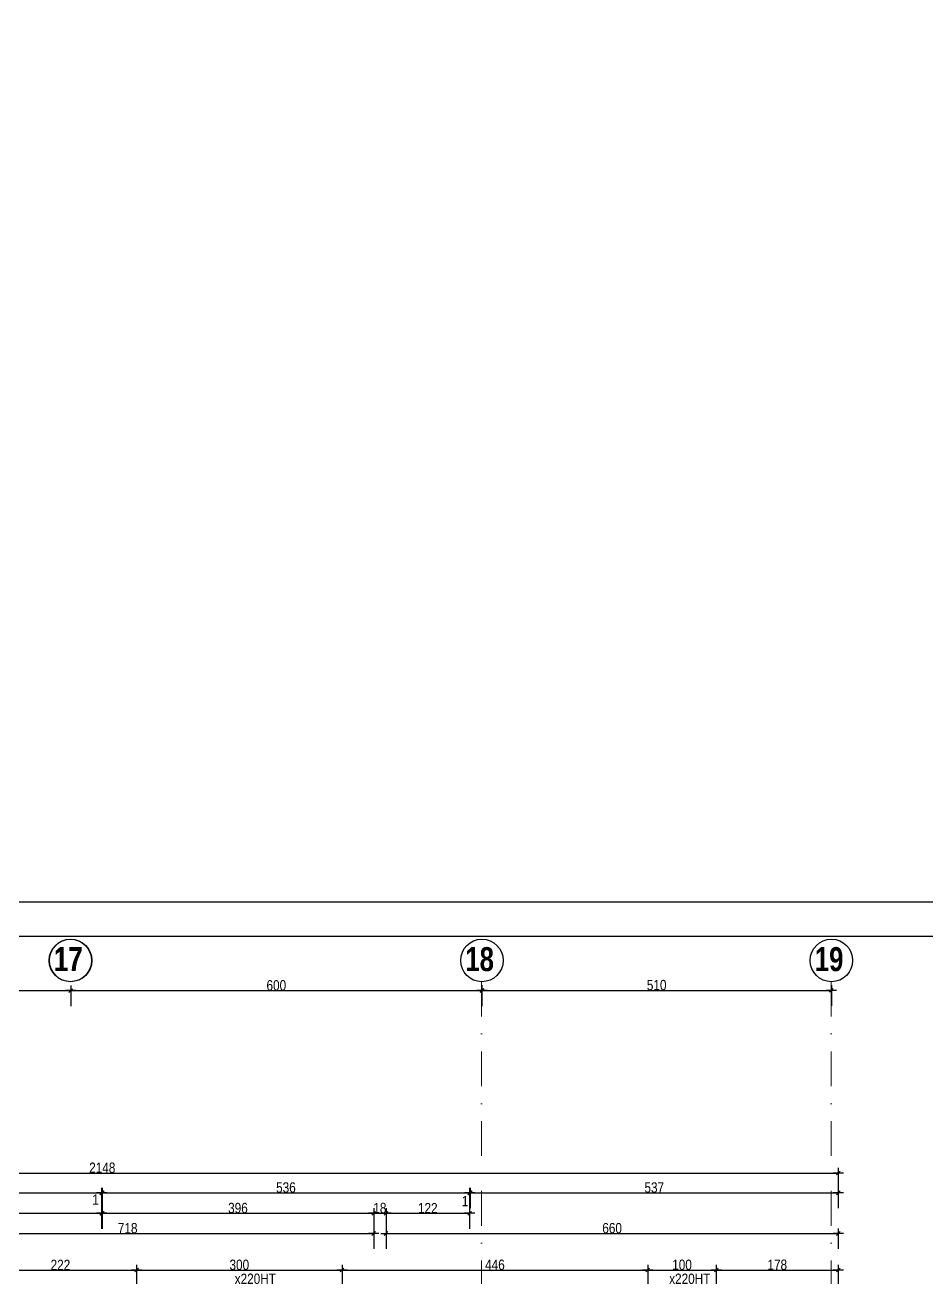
# Model space of a CAD drawing. Header units: millimetres. Extents: x 0 to 26991, y -21919 to -4.
# Drawn here: x 22271 to 23587, y -18267 to -16440 of the extents above; entities that cross this region are included whole.
import ezdxf
from ezdxf.enums import TextEntityAlignment as Align

# ---------------------------------------------------------------- set-up
doc = ezdxf.new("R2010")
doc.units = ezdxf.units.MM
doc.linetypes.add('TIRETPTX2', pattern=[50.8, 25.4, -12.7, 0, -12.7])
for name, color, linetype in [('01_cote_gen', 4, 'Continuous'), ('01_texte', 230, 'Continuous'), ('AA_COTES', 2, 'Continuous')]:
    doc.layers.add(name, color=color, linetype=linetype)
doc.layers.add('01_tram_axes', color=2, linetype='TIRETPTX2', lineweight=9)
doc.styles.add('ARIAL NA', font='ARIALN.TTF')
doc.styles.add('impact', font='impact.ttf')
doc.styles.add('STYLE2', font='ARIALN.TTF')
doc.dimstyles.new('JB50', dxfattribs={"dimscale": 0.1, "dimtxt": 150, "dimasz": 15, "dimexe": 0.1, "dimexo": 0.1, "dimgap": 0.09, "dimtad": 1, "dimdec": 1, "dimdsep": 46, "dimtxsty": 'STYLE2', "dimblk1": 'BOND_G', "dimblk2": 'BOND_D', "dimsah": 1, "dimcen": 1.5, "dimdle": 0.01, "dimse1": 1, "dimse2": 1, "dimclrd": 4, "dimclre": 2, "dimclrt": 6, "dimazin": 2, "dimtfac": 2.333333, "dimtdec": 1, "dimtix": 1, "dimtmove": 2, "dimatfit": 3, "dimldrblk": 'BOND_G', "dimfxl": 1, "dimtolj": 1, "dimtzin": 0, "dimarcsym": 0})
doc.dimstyles.new('JB50res', dxfattribs={"dimscale": 0.1, "dimtxt": 120, "dimasz": 12, "dimexe": 0.1, "dimexo": 0.1, "dimgap": 0.09, "dimtad": 1, "dimdec": 1, "dimdsep": 46, "dimtxsty": 'STYLE2', "dimblk1": 'BOND_G', "dimblk2": 'BOND_D', "dimsah": 1, "dimcen": 1.5, "dimdle": 0.01, "dimse1": 1, "dimse2": 1, "dimclrd": 4, "dimclre": 2, "dimclrt": 6, "dimazin": 2, "dimtfac": 2.333333, "dimtdec": 1, "dimtix": 1, "dimtmove": 2, "dimatfit": 3, "dimldrblk": 'BOND_G', "dimfxl": 1, "dimtolj": 1, "dimtzin": 0, "dimarcsym": 0})

# ---------------------------------------------------------------- blocks, each defined once
blk = doc.blocks.new('BOND_G')
at = {"layer": 'AA_COTES', "color": 0}
for p, q in [((0, -5), (0, 15)), ((5, 0), (-5, 0)), ((1.8, 1.8), (-1.8, -1.8))]:
    blk.add_line(p, q, dxfattribs=at)
blk = doc.blocks.new('BOND_D')
at = {"layer": 'AA_COTES', "color": 0}
for p, q in [((5, 0), (-5, 0)), ((-1.8, -1.8), (1.8, 1.8)), ((0, 5), (0, -15))]:
    blk.add_line(p, q, dxfattribs=at)
blk = doc.blocks.new('*D3197')
at = {"layer": '01_cote_gen', "color": 4, "lineweight": -2, "ltscale": 2, "transparency": 16777216}
blk.add_line((21848.2, -18143.3), (22381.2, -18143.3), dxfattribs=at)
at = {"layer": 'Defpoints', "color": 0, "ltscale": 2, "transparency": 16777216}
for p in [(22382.7, -18143.3), (21846.7, -18161.3), (22382.7, -18255)]:
    blk.add_point(p, dxfattribs=at)
at = {"layer": '01_cote_gen', "color": 4, "lineweight": -2, "ltscale": 2, "transparency": 16777216, "xscale": 1.5, "yscale": 1.5, "zscale": 1.5, "rotation": 180}
blk.add_blockref('BOND_G', (21846.7, -18143.3), dxfattribs=at)
at = {"layer": '01_cote_gen', "color": 4, "lineweight": -2, "ltscale": 2, "transparency": 16777216, "xscale": 1.5, "yscale": 1.5, "zscale": 1.5}
blk.add_blockref('BOND_D', (22382.7, -18143.3), dxfattribs=at)
at = {"layer": '01_cote_gen', "color": 6, "lineweight": 0, "ltscale": 2, "transparency": 16777216, "insert": (22114.7, -18135.6), "char_height": 15, "attachment_point": 5, "style": 'STYLE2'}
blk.add_mtext('\\A1;536', dxfattribs=at)
blk = doc.blocks.new('*D3198')
at = {"layer": '01_cote_gen', "color": 4, "lineweight": -2, "ltscale": 2, "transparency": 16777216}
for p, q in [((22381.2, -18143.3), (22379.7, -18143.3)), ((22383.7, -18143.3), (22382.7, -18143.3)), ((22385.2, -18143.3), (22386.7, -18143.3))]:
    blk.add_line(p, q, dxfattribs=at)
at = {"layer": 'Defpoints', "color": 0, "ltscale": 2, "transparency": 16777216}
for p in [(22382.7, -18143.3), (22382.7, -18161.7), (22383.7, -18161.7)]:
    blk.add_point(p, dxfattribs=at)
at = {"layer": '01_cote_gen', "color": 4, "lineweight": -2, "ltscale": 2, "transparency": 16777216, "xscale": 1.5, "yscale": 1.5, "zscale": 1.5}
blk.add_blockref('BOND_D', (22382.7, -18143.3), dxfattribs=at)
at = {"layer": '01_cote_gen', "color": 4, "lineweight": -2, "ltscale": 2, "transparency": 16777216, "xscale": 1.5, "yscale": 1.5, "zscale": 1.5, "rotation": 180}
blk.add_blockref('BOND_G', (22383.7, -18143.3), dxfattribs=at)
at = {"layer": '01_cote_gen', "color": 6, "lineweight": 0, "ltscale": 2, "transparency": 16777216, "insert": (22373.9, -18153.2), "char_height": 15, "attachment_point": 5, "style": 'STYLE2'}
blk.add_mtext('\\A1;1', dxfattribs=at)
blk = doc.blocks.new('*D3199')
at = {"layer": '01_cote_gen', "color": 4, "lineweight": -2, "ltscale": 2, "transparency": 16777216}
blk.add_line((22385.2, -18143.3), (22918.2, -18143.3), dxfattribs=at)
at = {"layer": 'Defpoints', "color": 0, "ltscale": 2, "transparency": 16777216}
for p in [(22919.7, -18143.3), (22383.7, -18255), (22919.7, -18255)]:
    blk.add_point(p, dxfattribs=at)
at = {"layer": '01_cote_gen', "color": 4, "lineweight": -2, "ltscale": 2, "transparency": 16777216, "xscale": 1.5, "yscale": 1.5, "zscale": 1.5, "rotation": 180}
blk.add_blockref('BOND_G', (22383.7, -18143.3), dxfattribs=at)
at = {"layer": '01_cote_gen', "color": 4, "lineweight": -2, "ltscale": 2, "transparency": 16777216, "xscale": 1.5, "yscale": 1.5, "zscale": 1.5}
blk.add_blockref('BOND_D', (22919.7, -18143.3), dxfattribs=at)
at = {"layer": '01_cote_gen', "color": 6, "lineweight": 0, "ltscale": 2, "transparency": 16777216, "insert": (22651.7, -18135.6), "char_height": 15, "attachment_point": 5, "style": 'STYLE2'}
blk.add_mtext('\\A1;536', dxfattribs=at)
blk = doc.blocks.new('*D3200')
at = {"layer": '01_cote_gen', "color": 4, "lineweight": -2, "ltscale": 2, "transparency": 16777216}
for p, q in [((22918.2, -18143.3), (22916.7, -18143.3)), ((22920.7, -18143.3), (22919.7, -18143.3)), ((22922.2, -18143.3), (22923.7, -18143.3))]:
    blk.add_line(p, q, dxfattribs=at)
at = {"layer": 'Defpoints', "color": 0, "ltscale": 2, "transparency": 16777216}
for p in [(22919.7, -18143.3), (22919.7, -18255), (22920.7, -18255)]:
    blk.add_point(p, dxfattribs=at)
at = {"layer": '01_cote_gen', "color": 4, "lineweight": -2, "ltscale": 2, "transparency": 16777216, "xscale": 1.5, "yscale": 1.5, "zscale": 1.5}
blk.add_blockref('BOND_D', (22919.7, -18143.3), dxfattribs=at)
at = {"layer": '01_cote_gen', "color": 4, "lineweight": -2, "ltscale": 2, "transparency": 16777216, "xscale": 1.5, "yscale": 1.5, "zscale": 1.5, "rotation": 180}
blk.add_blockref('BOND_G', (22920.7, -18143.3), dxfattribs=at)
at = {"layer": '01_cote_gen', "color": 6, "lineweight": 0, "ltscale": 2, "transparency": 16777216, "insert": (22913.2, -18155.3), "char_height": 15, "attachment_point": 5, "style": 'STYLE2'}
blk.add_mtext('\\A1;1', dxfattribs=at)
blk = doc.blocks.new('*D3208')
at = {"layer": '01_cote_gen', "color": 4, "lineweight": -2, "ltscale": 2, "transparency": 16777216}
blk.add_line((22063.3, -18173.1), (22381.2, -18173.1), dxfattribs=at)
at = {"layer": 'Defpoints', "color": 0, "ltscale": 2, "transparency": 16777216}
for p in [(22382.7, -18173.1), (22061.8, -18195.6), (22382.7, -18258)]:
    blk.add_point(p, dxfattribs=at)
at = {"layer": '01_cote_gen', "color": 4, "lineweight": -2, "ltscale": 2, "transparency": 16777216, "xscale": 1.5, "yscale": 1.5, "zscale": 1.5, "rotation": 180}
blk.add_blockref('BOND_G', (22061.8, -18173.1), dxfattribs=at)
at = {"layer": '01_cote_gen', "color": 4, "lineweight": -2, "ltscale": 2, "transparency": 16777216, "xscale": 1.5, "yscale": 1.5, "zscale": 1.5}
blk.add_blockref('BOND_D', (22382.7, -18173.1), dxfattribs=at)
at = {"layer": '01_cote_gen', "color": 6, "lineweight": 0, "ltscale": 2, "transparency": 16777216, "insert": (22222.2, -18165.5), "char_height": 15, "attachment_point": 5, "style": 'STYLE2'}
blk.add_mtext('\\A1;321', dxfattribs=at)
blk = doc.blocks.new('*D3201')
at = {"layer": '01_cote_gen', "color": 4, "lineweight": -2, "ltscale": 2, "transparency": 16777216}
blk.add_line((22385.2, -18173.1), (22778.3, -18173.1), dxfattribs=at)
at = {"layer": 'Defpoints', "color": 0, "ltscale": 2, "transparency": 16777216}
for p in [(22383.7, -18165.8), (22779.8, -18173.1), (22779.8, -18258)]:
    blk.add_point(p, dxfattribs=at)
at = {"layer": '01_cote_gen', "color": 4, "lineweight": -2, "ltscale": 2, "transparency": 16777216, "xscale": 1.5, "yscale": 1.5, "zscale": 1.5, "rotation": 180}
blk.add_blockref('BOND_G', (22383.7, -18173.1), dxfattribs=at)
at = {"layer": '01_cote_gen', "color": 4, "lineweight": -2, "ltscale": 2, "transparency": 16777216, "xscale": 1.5, "yscale": 1.5, "zscale": 1.5}
blk.add_blockref('BOND_D', (22779.8, -18173.1), dxfattribs=at)
at = {"layer": '01_cote_gen', "color": 6, "lineweight": 0, "ltscale": 2, "transparency": 16777216, "insert": (22581.7, -18165.5), "char_height": 15, "attachment_point": 5, "style": 'STYLE2'}
blk.add_mtext('\\A1;396', dxfattribs=at)
blk = doc.blocks.new('*D3202')
at = {"layer": '01_cote_gen', "color": 4, "lineweight": -2, "ltscale": 2, "transparency": 16777216}
blk.add_line((22781.3, -18173.1), (22796.3, -18173.1), dxfattribs=at)
at = {"layer": 'Defpoints', "color": 0, "ltscale": 2, "transparency": 16777216}
for p in [(22797.8, -18173.1), (22779.8, -18195.6), (22797.8, -18258)]:
    blk.add_point(p, dxfattribs=at)
at = {"layer": '01_cote_gen', "color": 4, "lineweight": -2, "ltscale": 2, "transparency": 16777216, "xscale": 1.5, "yscale": 1.5, "zscale": 1.5, "rotation": 180}
blk.add_blockref('BOND_G', (22779.8, -18173.1), dxfattribs=at)
at = {"layer": '01_cote_gen', "color": 4, "lineweight": -2, "ltscale": 2, "transparency": 16777216, "xscale": 1.5, "yscale": 1.5, "zscale": 1.5}
blk.add_blockref('BOND_D', (22797.8, -18173.1), dxfattribs=at)
at = {"layer": '01_cote_gen', "color": 6, "lineweight": 0, "ltscale": 2, "transparency": 16777216, "insert": (22788.8, -18165.5), "char_height": 15, "attachment_point": 5, "style": 'STYLE2'}
blk.add_mtext('\\A1;18', dxfattribs=at)
blk = doc.blocks.new('*D3195')
at = {"layer": '01_cote_gen', "color": 4, "lineweight": -2, "ltscale": 2, "transparency": 16777216}
blk.add_line((22799.3, -18173.1), (22918.2, -18173.1), dxfattribs=at)
at = {"layer": 'Defpoints', "color": 0, "ltscale": 2, "transparency": 16777216}
for p in [(22919.7, -18165.8), (22919.7, -18173.1), (22797.8, -18187.4)]:
    blk.add_point(p, dxfattribs=at)
at = {"layer": '01_cote_gen', "color": 4, "lineweight": -2, "ltscale": 2, "transparency": 16777216, "xscale": 1.5, "yscale": 1.5, "zscale": 1.5, "rotation": 180}
blk.add_blockref('BOND_G', (22797.8, -18173.1), dxfattribs=at)
at = {"layer": '01_cote_gen', "color": 4, "lineweight": -2, "ltscale": 2, "transparency": 16777216, "xscale": 1.5, "yscale": 1.5, "zscale": 1.5}
blk.add_blockref('BOND_D', (22919.7, -18173.1), dxfattribs=at)
at = {"layer": '01_cote_gen', "color": 6, "lineweight": 0, "ltscale": 2, "transparency": 16777216, "insert": (22858.7, -18165.6), "char_height": 15, "attachment_point": 5, "style": 'STYLE2'}
blk.add_mtext('\\A1;122', dxfattribs=at)
blk = doc.blocks.new('*D3226')
at = {"layer": '01_cote_gen', "color": 4, "lineweight": -2, "ltscale": 0.1, "transparency": 16777216}
blk.add_line((21311.2, -18114.4), (23456.2, -18114.4), dxfattribs=at)
at = {"layer": 'Defpoints', "color": 0, "ltscale": 0.1, "transparency": 16777216}
for p in [(23457.7, -18114.4), (21309.7, -18604.8), (23457.7, -18604.8)]:
    blk.add_point(p, dxfattribs=at)
at = {"layer": '01_cote_gen', "color": 4, "lineweight": -2, "ltscale": 0.1, "transparency": 16777216, "xscale": 1.5, "yscale": 1.5, "zscale": 1.5, "rotation": 180}
blk.add_blockref('BOND_G', (21309.7, -18114.4), dxfattribs=at)
at = {"layer": '01_cote_gen', "color": 4, "lineweight": -2, "ltscale": 0.1, "transparency": 16777216, "xscale": 1.5, "yscale": 1.5, "zscale": 1.5}
blk.add_blockref('BOND_D', (23457.7, -18114.4), dxfattribs=at)
at = {"layer": '01_cote_gen', "color": 6, "ltscale": 0.1, "transparency": 16777216, "insert": (22383.7, -18106.8), "char_height": 15, "attachment_point": 5, "style": 'STYLE2'}
blk.add_mtext('\\A1;2148', dxfattribs=at)
blk = doc.blocks.new('*D3228')
at = {"layer": '01_cote_gen', "color": 4, "lineweight": -2, "ltscale": 0.1, "transparency": 16777216}
blk.add_line((22063.3, -18202.6), (22778.3, -18202.6), dxfattribs=at)
at = {"layer": 'Defpoints', "color": 0, "ltscale": 0.1, "transparency": 16777216}
for p in [(22061.8, -18195.6), (22779.8, -18195.6), (22779.8, -18202.6)]:
    blk.add_point(p, dxfattribs=at)
at = {"layer": '01_cote_gen', "color": 4, "lineweight": -2, "ltscale": 0.1, "transparency": 16777216, "xscale": 1.5, "yscale": 1.5, "zscale": 1.5, "rotation": 180}
blk.add_blockref('BOND_G', (22061.8, -18202.6), dxfattribs=at)
at = {"layer": '01_cote_gen', "color": 4, "lineweight": -2, "ltscale": 0.1, "transparency": 16777216, "xscale": 1.5, "yscale": 1.5, "zscale": 1.5}
blk.add_blockref('BOND_D', (22779.8, -18202.6), dxfattribs=at)
at = {"layer": '01_cote_gen', "color": 6, "ltscale": 0.1, "transparency": 16777216, "insert": (22420.8, -18194.9), "char_height": 15, "attachment_point": 5, "style": 'STYLE2'}
blk.add_mtext('\\A1;718', dxfattribs=at)
blk = doc.blocks.new('*D3229')
at = {"layer": '01_cote_gen', "color": 4, "lineweight": -2, "ltscale": 0.1, "transparency": 16777216}
blk.add_line((22799.3, -18202.6), (23456.2, -18202.6), dxfattribs=at)
at = {"layer": 'Defpoints', "color": 0, "ltscale": 0.1, "transparency": 16777216}
for p in [(22797.8, -18195.6), (23457.7, -18202.6), (23457.7, -18600.5)]:
    blk.add_point(p, dxfattribs=at)
at = {"layer": '01_cote_gen', "color": 4, "lineweight": -2, "ltscale": 0.1, "transparency": 16777216, "xscale": 1.5, "yscale": 1.5, "zscale": 1.5, "rotation": 180}
blk.add_blockref('BOND_G', (22797.8, -18202.6), dxfattribs=at)
at = {"layer": '01_cote_gen', "color": 4, "lineweight": -2, "ltscale": 0.1, "transparency": 16777216, "xscale": 1.5, "yscale": 1.5, "zscale": 1.5}
blk.add_blockref('BOND_D', (23457.7, -18202.6), dxfattribs=at)
at = {"layer": '01_cote_gen', "color": 6, "ltscale": 0.1, "transparency": 16777216, "insert": (23127.7, -18194.9), "char_height": 15, "attachment_point": 5, "style": 'STYLE2'}
blk.add_mtext('\\A1;660', dxfattribs=at)
blk = doc.blocks.new('*D3236')
at = {"layer": '01_cote_gen', "color": 4, "lineweight": -2, "ltscale": 0.1, "transparency": 16777216}
blk.add_line((22922.2, -18143.3), (23456.2, -18143.3), dxfattribs=at)
at = {"layer": 'Defpoints', "color": 0, "ltscale": 0.1, "transparency": 16777216}
for p in [(23457.7, -18136.9), (23457.7, -18143.3), (22920.7, -18150.8)]:
    blk.add_point(p, dxfattribs=at)
at = {"layer": '01_cote_gen', "color": 4, "lineweight": -2, "ltscale": 0.1, "transparency": 16777216, "xscale": 1.5, "yscale": 1.5, "zscale": 1.5, "rotation": 180}
blk.add_blockref('BOND_G', (22920.7, -18143.3), dxfattribs=at)
at = {"layer": '01_cote_gen', "color": 4, "lineweight": -2, "ltscale": 0.1, "transparency": 16777216, "xscale": 1.5, "yscale": 1.5, "zscale": 1.5}
blk.add_blockref('BOND_D', (23457.7, -18143.3), dxfattribs=at)
at = {"layer": '01_cote_gen', "color": 6, "ltscale": 0.1, "transparency": 16777216, "insert": (23189.2, -18135.6), "char_height": 15, "attachment_point": 5, "style": 'STYLE2'}
blk.add_mtext('\\A1;537', dxfattribs=at)
blk = doc.blocks.new('*D3262')
at = {"layer": '01_cote_gen', "color": 4, "lineweight": -2, "ltscale": 0.1, "transparency": 16777216}
blk.add_line((22213.2, -18256), (22432.2, -18256), dxfattribs=at)
at = {"layer": 'Defpoints', "color": 0, "ltscale": 0.1, "transparency": 16777216}
for p in [(22433.7, -18256), (22211.7, -18278.5), (22433.7, -18525)]:
    blk.add_point(p, dxfattribs=at)
at = {"layer": '01_cote_gen', "color": 4, "lineweight": -2, "ltscale": 0.1, "transparency": 16777216, "xscale": 1.5, "yscale": 1.5, "zscale": 1.5, "rotation": 180}
blk.add_blockref('BOND_G', (22211.7, -18256), dxfattribs=at)
at = {"layer": '01_cote_gen', "color": 4, "lineweight": -2, "ltscale": 0.1, "transparency": 16777216, "xscale": 1.5, "yscale": 1.5, "zscale": 1.5}
blk.add_blockref('BOND_D', (22433.7, -18256), dxfattribs=at)
at = {"layer": '01_cote_gen', "color": 6, "ltscale": 0.1, "transparency": 16777216, "insert": (22322.7, -18248.4), "char_height": 15, "attachment_point": 5, "style": 'STYLE2'}
blk.add_mtext('\\A1;222', dxfattribs=at)
blk = doc.blocks.new('*D3263')
at = {"layer": '01_cote_gen', "color": 4, "lineweight": -2, "ltscale": 0.1, "transparency": 16777216}
blk.add_line((22435.2, -18256), (22732.2, -18256), dxfattribs=at)
at = {"layer": 'Defpoints', "color": 0, "ltscale": 0.1, "transparency": 16777216}
for p in [(22733.7, -18256), (22433.7, -18533), (22733.7, -18533)]:
    blk.add_point(p, dxfattribs=at)
at = {"layer": '01_cote_gen', "color": 4, "lineweight": -2, "ltscale": 0.1, "transparency": 16777216, "xscale": 1.5, "yscale": 1.5, "zscale": 1.5, "rotation": 180}
blk.add_blockref('BOND_G', (22433.7, -18256), dxfattribs=at)
at = {"layer": '01_cote_gen', "color": 4, "lineweight": -2, "ltscale": 0.1, "transparency": 16777216, "xscale": 1.5, "yscale": 1.5, "zscale": 1.5}
blk.add_blockref('BOND_D', (22733.7, -18256), dxfattribs=at)
at = {"layer": '01_cote_gen', "color": 6, "ltscale": 0.1, "transparency": 16777216, "insert": (22583.7, -18248.3), "char_height": 15, "attachment_point": 5, "style": 'STYLE2'}
blk.add_mtext('\\A1;300', dxfattribs=at)
blk = doc.blocks.new('*D3264')
at = {"layer": '01_cote_gen', "color": 4, "lineweight": -2, "ltscale": 0.1, "transparency": 16777216}
blk.add_line((22735.2, -18256), (23178.2, -18256), dxfattribs=at)
at = {"layer": 'Defpoints', "color": 0, "ltscale": 0.1, "transparency": 16777216}
for p in [(23179.7, -18256), (22733.7, -18533), (23179.7, -18533)]:
    blk.add_point(p, dxfattribs=at)
at = {"layer": '01_cote_gen', "color": 4, "lineweight": -2, "ltscale": 0.1, "transparency": 16777216, "xscale": 1.5, "yscale": 1.5, "zscale": 1.5, "rotation": 180}
blk.add_blockref('BOND_G', (22733.7, -18256), dxfattribs=at)
at = {"layer": '01_cote_gen', "color": 4, "lineweight": -2, "ltscale": 0.1, "transparency": 16777216, "xscale": 1.5, "yscale": 1.5, "zscale": 1.5}
blk.add_blockref('BOND_D', (23179.7, -18256), dxfattribs=at)
at = {"layer": '01_cote_gen', "color": 6, "ltscale": 0.1, "transparency": 16777216, "insert": (22956.7, -18248.3), "char_height": 15, "attachment_point": 5, "style": 'STYLE2'}
blk.add_mtext('\\A1;446', dxfattribs=at)
blk = doc.blocks.new('*D3265')
at = {"layer": '01_cote_gen', "color": 4, "lineweight": -2, "ltscale": 0.1, "transparency": 16777216}
blk.add_line((23181.2, -18256), (23278.2, -18256), dxfattribs=at)
at = {"layer": 'Defpoints', "color": 0, "ltscale": 0.1, "transparency": 16777216}
for p in [(23279.7, -18256), (23179.7, -18278.5), (23279.7, -18533)]:
    blk.add_point(p, dxfattribs=at)
at = {"layer": '01_cote_gen', "color": 4, "lineweight": -2, "ltscale": 0.1, "transparency": 16777216, "xscale": 1.5, "yscale": 1.5, "zscale": 1.5, "rotation": 180}
blk.add_blockref('BOND_G', (23179.7, -18256), dxfattribs=at)
at = {"layer": '01_cote_gen', "color": 4, "lineweight": -2, "ltscale": 0.1, "transparency": 16777216, "xscale": 1.5, "yscale": 1.5, "zscale": 1.5}
blk.add_blockref('BOND_D', (23279.7, -18256), dxfattribs=at)
at = {"layer": '01_cote_gen', "color": 6, "ltscale": 0.1, "transparency": 16777216, "insert": (23229.7, -18248.3), "char_height": 15, "attachment_point": 5, "style": 'STYLE2'}
blk.add_mtext('\\A1;100', dxfattribs=at)
blk = doc.blocks.new('*D3266')
at = {"layer": '01_cote_gen', "color": 4, "lineweight": -2, "ltscale": 0.1, "transparency": 16777216}
blk.add_line((23281.2, -18256), (23456.2, -18256), dxfattribs=at)
at = {"layer": 'Defpoints', "color": 0, "ltscale": 0.1, "transparency": 16777216}
for p in [(23457.7, -18256), (23279.7, -18278.5), (23457.7, -18650.5)]:
    blk.add_point(p, dxfattribs=at)
at = {"layer": '01_cote_gen', "color": 4, "lineweight": -2, "ltscale": 0.1, "transparency": 16777216, "xscale": 1.5, "yscale": 1.5, "zscale": 1.5, "rotation": 180}
blk.add_blockref('BOND_G', (23279.7, -18256), dxfattribs=at)
at = {"layer": '01_cote_gen', "color": 4, "lineweight": -2, "ltscale": 0.1, "transparency": 16777216, "xscale": 1.5, "yscale": 1.5, "zscale": 1.5}
blk.add_blockref('BOND_D', (23457.7, -18256), dxfattribs=at)
at = {"layer": '01_cote_gen', "color": 6, "ltscale": 0.1, "transparency": 16777216, "insert": (23368.7, -18248.3), "char_height": 15, "attachment_point": 5, "style": 'STYLE2'}
blk.add_mtext('\\A1;178', dxfattribs=at)
blk = doc.blocks.new('*D3326')
at = {"layer": '01_cote_gen', "color": 4, "lineweight": -2, "transparency": 16777216}
blk.add_line((21915.2, -17848.4), (22336.2, -17848.4), dxfattribs=at)
at = {"layer": 'Defpoints', "color": 0, "transparency": 16777216}
for p in [(22337.7, -17848.4), (21913.7, -17855.9), (22337.7, -17863.4)]:
    blk.add_point(p, dxfattribs=at)
at = {"layer": '01_cote_gen', "color": 4, "lineweight": -2, "transparency": 16777216, "xscale": 1.5, "yscale": 1.5, "zscale": 1.5, "rotation": 180}
blk.add_blockref('BOND_G', (21913.7, -17848.4), dxfattribs=at)
at = {"layer": '01_cote_gen', "color": 4, "lineweight": -2, "transparency": 16777216, "xscale": 1.5, "yscale": 1.5, "zscale": 1.5}
blk.add_blockref('BOND_D', (22337.7, -17848.4), dxfattribs=at)
at = {"layer": '01_cote_gen', "color": 6, "transparency": 16777216, "insert": (22125.7, -17840.9), "char_height": 15, "attachment_point": 5, "style": 'STYLE2'}
blk.add_mtext('\\A1;424', dxfattribs=at)
blk = doc.blocks.new('*D3327')
at = {"layer": '01_cote_gen', "color": 4, "lineweight": -2, "transparency": 16777216}
blk.add_line((22339.2, -17848.4), (22936.2, -17848.4), dxfattribs=at)
at = {"layer": 'Defpoints', "color": 0, "transparency": 16777216}
for p in [(22337.7, -17821), (22937.7, -17821), (22937.7, -17848.4)]:
    blk.add_point(p, dxfattribs=at)
at = {"layer": '01_cote_gen', "color": 4, "lineweight": -2, "transparency": 16777216, "xscale": 1.5, "yscale": 1.5, "zscale": 1.5, "rotation": 180}
blk.add_blockref('BOND_G', (22337.7, -17848.4), dxfattribs=at)
at = {"layer": '01_cote_gen', "color": 4, "lineweight": -2, "transparency": 16777216, "xscale": 1.5, "yscale": 1.5, "zscale": 1.5}
blk.add_blockref('BOND_D', (22937.7, -17848.4), dxfattribs=at)
at = {"layer": '01_cote_gen', "color": 6, "transparency": 16777216, "insert": (22637.7, -17840.8), "char_height": 15, "attachment_point": 5, "style": 'STYLE2'}
blk.add_mtext('\\A1;600', dxfattribs=at)
blk = doc.blocks.new('*D3328')
at = {"layer": '01_cote_gen', "color": 4, "lineweight": -2, "transparency": 16777216}
blk.add_line((22939.2, -17848), (23446.2, -17848), dxfattribs=at)
at = {"layer": 'Defpoints', "color": 0, "transparency": 16777216}
for p in [(23447.7, -17711.7), (22937.7, -17832.4), (23447.7, -17848)]:
    blk.add_point(p, dxfattribs=at)
at = {"layer": '01_cote_gen', "color": 4, "lineweight": -2, "transparency": 16777216, "xscale": 1.5, "yscale": 1.5, "zscale": 1.5, "rotation": 180}
blk.add_blockref('BOND_G', (22937.7, -17848), dxfattribs=at)
at = {"layer": '01_cote_gen', "color": 4, "lineweight": -2, "transparency": 16777216, "xscale": 1.5, "yscale": 1.5, "zscale": 1.5}
blk.add_blockref('BOND_D', (23447.7, -17848), dxfattribs=at)
at = {"layer": '01_cote_gen', "color": 6, "transparency": 16777216, "insert": (23192.7, -17840.4), "char_height": 15, "attachment_point": 5, "style": 'STYLE2'}
blk.add_mtext('\\A1;510', dxfattribs=at)
blk = doc.blocks.new('*D3688')
at = {"layer": '01_cote_gen', "color": 4, "lineweight": -2, "ltscale": 0.1, "transparency": 16777216}
blk.add_line((22389.1, -31.3), (22362.9, -31.3), dxfattribs=at)
at = {"layer": 'Defpoints', "color": 0, "ltscale": 0.1, "transparency": 16777216}
for p in [(22390.3, -4.2), (22361.7, -31.3), (22361.7, -19352)]:
    blk.add_point(p, dxfattribs=at)
at = {"layer": '01_cote_gen', "color": 4, "lineweight": -2, "ltscale": 0.1, "transparency": 16777216, "xscale": 1.2, "yscale": 1.2, "zscale": 1.2, "rotation": 180}
blk.add_blockref('BOND_D', (22361.7, -31.3), dxfattribs=at)
at = {"layer": '01_cote_gen', "color": 4, "lineweight": -2, "ltscale": 0.1, "transparency": 16777216, "xscale": 1.2, "yscale": 1.2, "zscale": 1.2}
blk.add_blockref('BOND_G', (22390.3, -31.3), dxfattribs=at)
at = {"layer": '01_cote_gen', "color": 6, "ltscale": 0.1, "transparency": 16777216, "insert": (22376, -25.2), "char_height": 12, "attachment_point": 5, "style": 'STYLE2'}
blk.add_mtext('\\A1;28.6', dxfattribs=at)

msp = doc.modelspace()

# ---------------------------------------------------------------- linework, layer by layer
at = {"layer": '01_cote_gen', "ltscale": 0.1}
msp.add_line((21050.52, -17718.97), (26990.52, -17718.97), dxfattribs=at)
at = {"layer": '01_cote_gen', "color": 5, "ltscale": 0.1}
msp.add_line((21100.52, -17768.97), (26940.52, -17768.97), dxfattribs=at)
at = {"layer": '01_texte'}
for centre in [(22337.15, -17804.39), (22337.64, -17804.39), (22937.7, -17804.39), (23447.7, -17804.39)]:
    msp.add_circle(centre, 30.98, dxfattribs=at)
at = {"layer": '01_tram_axes', "color": 253, "ltscale": 2}
for p, q in [((22937.11, -17835.37), (22937.11, -21303.33)), ((23447.11, -17835.37), (23447.11, -21303.33))]:
    msp.add_line(p, q, dxfattribs=at)

# ---------------------------------------------------------------- texts
at = {"layer": '01_texte', "style": 'impact'}
for s, p in [('17', (22333.81, -17802.51)), ('17', (22334.3, -17802.51)), ('18', (22934.36, -17802.51)), ('19', (23444.36, -17802.51))]:
    msp.add_text(s, height=35, dxfattribs=at).set_placement(p, align=Align.MIDDLE_CENTER)
at = {"layer": '01_texte', "style": 'ARIAL NA'}
for p in [(22576.99, -18276.11), (23210.96, -18276.11)]:
    msp.add_text('x220HT', height=15, dxfattribs=at).set_placement(p)

# ---------------------------------------------------------------- dimensions: what is measured, and where the dimension line sits
at = {"layer": '01_cote_gen', "ltscale": 0.1}
for base, p1, p2, dimstyle, picture, middle in [((22361.73, -31.29), (22390.33, -4.17), (22361.73, -19352), 'JB50res', '*D3688', (22376.03, -25.15)), ((23457.74, -18114.45), (21309.74, -18604.77), (23457.74, -18604.77), 'JB50', '*D3226', (22383.74, -18106.78)), ((23457.74, -18143.32), (22920.74, -18150.82), (23457.74, -18136.95), 'JB50', '*D3236', (23189.24, -18135.65)), ((22779.75, -18202.6), (22061.75, -18195.63), (22779.75, -18195.63), 'JB50', '*D3228', (22420.75, -18194.93)), ((23457.74, -18202.6), (22797.75, -18195.63), (23457.74, -18600.46), 'JB50', '*D3229', (23127.74, -18194.93)), ((22433.7, -18255.97), (22211.74, -18278.47), (22433.7, -18524.96), 'JB50', '*D3262', (22322.72, -18248.43)), ((22733.74, -18255.97), (22433.7, -18532.96), (22733.74, -18532.96), 'JB50', '*D3263', (22583.72, -18248.3)), ((23179.74, -18255.97), (22733.74, -18532.96), (23179.74, -18532.98), 'JB50', '*D3264', (22956.74, -18248.3)), ((23279.74, -18255.97), (23179.74, -18278.47), (23279.74, -18532.96), 'JB50', '*D3265', (23229.74, -18248.3)), ((23457.74, -18255.97), (23279.74, -18278.47), (23457.74, -18650.55), 'JB50', '*D3266', (23368.74, -18248.3))]:
    dim = msp.add_linear_dim(base=base, p1=p1, p2=p2, dimstyle=dimstyle, dxfattribs=at)
    dim.commit()
    dim.dimension.update_dxf_attribs({"geometry": picture, "text_midpoint": middle})
at = {"layer": '01_cote_gen'}
for base, p1, p2, picture, middle in [((23447.7, -17848.03), (22937.7, -17832.44), (23447.7, -17711.65), '*D3328', (23192.7, -17840.37)), ((22337.74, -17848.45), (21913.74, -17855.95), (22337.74, -17863.43), '*D3326', (22125.74, -17840.91)), ((22937.7, -17848.45), (22337.74, -17820.97), (22937.7, -17820.97), '*D3327', (22637.72, -17840.78))]:
    dim = msp.add_linear_dim(base=base, p1=p1, p2=p2, dimstyle='JB50', dxfattribs=at)
    dim.commit()
    dim.dimension.update_dxf_attribs({"geometry": picture, "text_midpoint": middle})
at = {"layer": '01_cote_gen', "lineweight": 0, "ltscale": 2}
for base, p1, p2, picture, middle in [((22382.74, -18143.32), (21846.74, -18161.32), (22382.74, -18254.96), '*D3197', (22114.74, -18135.65)), ((22919.74, -18143.32), (22383.74, -18254.96), (22919.74, -18254.96), '*D3199', (22651.74, -18135.65)), ((22382.74, -18173.13), (22061.75, -18195.63), (22382.74, -18257.97), '*D3208', (22222.24, -18165.46)), ((22779.75, -18173.13), (22383.74, -18165.82), (22779.75, -18257.97), '*D3201', (22581.74, -18165.46)), ((22797.75, -18173.13), (22779.75, -18195.63), (22797.75, -18257.97), '*D3202', (22788.75, -18165.46)), ((22919.74, -18173.13), (22797.75, -18187.42), (22919.74, -18165.82), '*D3195', (22858.74, -18165.59))]:
    dim = msp.add_linear_dim(base=base, p1=p1, p2=p2, dimstyle='JB50', dxfattribs=at)
    dim.commit()
    dim.dimension.update_dxf_attribs({"geometry": picture, "text_midpoint": middle})
for base, p1, p2, picture, middle in [((22382.74, -18143.32), (22383.74, -18161.66), (22382.74, -18161.66), '*D3198', (22373.86, -18153.21)), ((22919.74, -18143.32), (22920.74, -18254.96), (22919.74, -18254.96), '*D3200', (22913.21, -18155.35))]:
    dim = msp.add_linear_dim(base=base, p1=p1, p2=p2, dimstyle='JB50', dxfattribs=at)
    dim.commit()
    dim.dimension.update_dxf_attribs({"geometry": picture, "text_midpoint": middle, "dimtype": 160})

doc.saveas('drawing.dxf')
